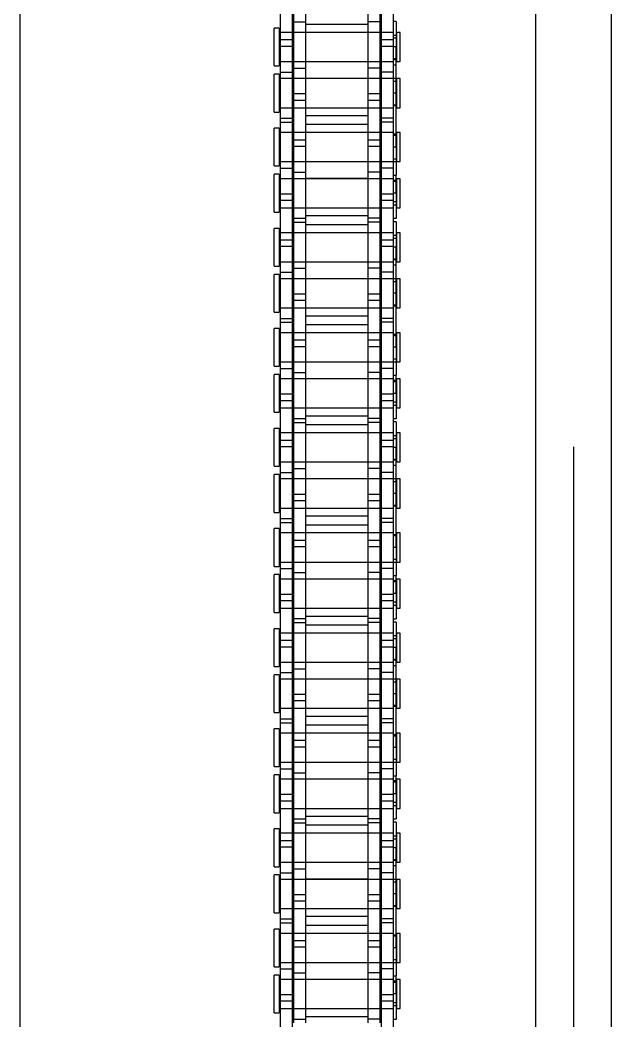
# Model space of a CAD drawing. Header units: metres. Extents: x 0 to 63075, y 0 to 44550.
# Drawn here: x 14109.2 to 14184.2, y 28644.5 to 28771.5 of the extents above; entities that cross this region are included whole.
import ezdxf

# ---------------------------------------------------------------- set-up
doc = ezdxf.new("R2010")
doc.units = ezdxf.units.M
doc.header["$LTSCALE"] = 75
doc.linetypes.add('HIDDEN2', pattern=[4.7625, 3.175, -1.5875])
for name, color, linetype in [('SDM', 7, 'Continuous'), ('SL4', 4, 'Continuous'), ('ST1', 7, 'HIDDEN2')]:
    doc.layers.add(name, color=color, linetype=linetype)

# ---------------------------------------------------------------- blocks, each defined once
blk = doc.blocks.new('A$Cb6dca9d5')
at = {"layer": 'SL4'}
for p, q in [((262.77, 1009.76), (262.77, 2334.74)), ((328.24, 1009.76), (328.24, 2334.74)), ((337.77, 2334.74), (337.77, 1009.76))]:
    blk.add_line(p, q, dxfattribs=at)
at = {"layer": 'ST1'}
for p, q in [((328.24, 1009.76), (328.24, 2334.74)), ((333, 2334.74), (333, 1009.76)), ((297.51, 2031.45), (297.51, 2037.8)), ((299.03, 2031.45), (299.03, 2037.8)), ((306.96, 2031.45), (306.96, 2037.8)), ((308.48, 2031.45), (308.48, 2037.8)), ((295.84, 2025.1), (295.84, 2034.2)), ((297.36, 2025.1), (297.36, 2034.2)), ((308.64, 2025.1), (308.64, 2034.2)), ((310.16, 2025.1), (310.16, 2034.2)), ((297.51, 2031.45), (299.03, 2031.45)), ((297.51, 2022.36), (297.51, 2031.45)), ((299.03, 2022.36), (299.03, 2031.45)), ((299.03, 2031.17), (306.96, 2031.17)), ((308.48, 2031.45), (306.96, 2031.45)), ((306.96, 2022.36), (306.96, 2031.45)), ((308.48, 2022.36), (308.48, 2031.45)), ((310.49, 2031.51), (310.16, 2031.51)), ((310.49, 2031.51), (310.49, 2028.28)), ((295, 2025.88), (295, 2030.67)), ((295.66, 2030.67), (295, 2030.67)), ((295.66, 2030.67), (295.66, 2025.88)), ((310.16, 2030.12), (295.66, 2030.12)), ((297.36, 2030.12), (295.84, 2030.12)), ((299.03, 2030.12), (297.51, 2030.12)), ((306.96, 2030.12), (299.03, 2030.12)), ((308.48, 2030.12), (306.96, 2030.12)), ((310.16, 2030.12), (308.64, 2030.12)), ((310.53, 2029.75), (310.16, 2029.75)), ((310.53, 2030.12), (310.53, 2026.43)), ((311, 2030.12), (310.53, 2030.12)), ((311, 2026.43), (311, 2030.12)), ((295.84, 2029.21), (297.36, 2029.21)), ((297.36, 2028.35), (295.84, 2028.35)), ((308.64, 2029.21), (310.16, 2029.21)), ((310.16, 2028.35), (308.64, 2028.35)), ((310.49, 2029.38), (310.16, 2029.38)), ((310.49, 2028.28), (310.16, 2028.28)), ((310.49, 2015.58), (310.49, 2028.28)), ((295, 2025.88), (295.66, 2025.88)), ((295.66, 2026.43), (310.16, 2026.43)), ((295.84, 2026.43), (297.36, 2026.43)), ((297.51, 2026.43), (299.03, 2026.43)), ((299.03, 2026.43), (306.96, 2026.43)), ((306.96, 2026.39), (299.03, 2026.39)), ((306.96, 2026.43), (308.48, 2026.43)), ((308.64, 2026.43), (310.16, 2026.43)), ((310.16, 2026.8), (310.53, 2026.8)), ((310.49, 2026.66), (310.16, 2026.66)), ((310.49, 2025.98), (310.16, 2025.98)), ((310.53, 2026.43), (311, 2026.43)), ((295, 2020.03), (295, 2024.83)), ((295.66, 2024.83), (295, 2024.83)), ((295.66, 2024.83), (295.66, 2020.03)), ((295.84, 2025.1), (297.36, 2025.1)), ((295.84, 2018.75), (295.84, 2025.1)), ((297.36, 2018.75), (297.36, 2025.1)), ((297.51, 2025.6), (299.03, 2025.6)), ((308.48, 2025.6), (306.96, 2025.6)), ((310.16, 2025.1), (308.64, 2025.1)), ((308.64, 2018.75), (308.64, 2025.1)), ((310.16, 2018.75), (310.16, 2025.1)), ((310.16, 2024.27), (295.66, 2024.27)), ((297.36, 2024.27), (295.84, 2024.27)), ((299.03, 2024.27), (297.51, 2024.27)), ((299.03, 2024.32), (306.96, 2024.32)), ((306.96, 2024.27), (299.03, 2024.27)), ((308.48, 2024.27), (306.96, 2024.27)), ((310.49, 2024.27), (308.64, 2024.27)), ((310.53, 2023.9), (310.16, 2023.9)), ((310.53, 2024.27), (310.53, 2020.58)), ((311, 2024.27), (310.53, 2024.27)), ((311, 2020.58), (311, 2024.27)), ((297.51, 2021.5), (297.51, 2022.36)), ((297.51, 2022.36), (299.03, 2022.36)), ((299.03, 2021.5), (299.03, 2022.36)), ((306.96, 2021.5), (306.96, 2022.36)), ((306.96, 2022.36), (308.48, 2022.36)), ((308.48, 2021.5), (308.48, 2022.36)), ((310.49, 2022.43), (310.16, 2022.43)), ((295.66, 2020.58), (310.16, 2020.58)), ((295.84, 2020.58), (297.36, 2020.58)), ((297.51, 2012.4), (297.51, 2021.5)), ((299.03, 2021.5), (297.51, 2021.5)), ((297.51, 2020.58), (299.03, 2020.58)), ((299.03, 2012.4), (299.03, 2021.5)), ((299.03, 2020.58), (306.96, 2020.58)), ((306.96, 2012.4), (306.96, 2021.5)), ((308.48, 2021.5), (306.96, 2021.5)), ((306.96, 2020.58), (308.48, 2020.58)), ((308.48, 2012.4), (308.48, 2021.5)), ((308.64, 2020.58), (310.16, 2020.58)), ((310.16, 2020.95), (310.53, 2020.95)), ((310.49, 2020.81), (310.16, 2020.81)), ((310.53, 2020.58), (311, 2020.58)), ((295, 2020.03), (295.66, 2020.03)), ((306.96, 2019.54), (299.03, 2019.54)), ((295.84, 2019.25), (297.36, 2019.25)), ((295.84, 2018.75), (297.36, 2018.75)), ((295.84, 2009.66), (295.84, 2018.75)), ((297.36, 2009.66), (297.36, 2018.75)), ((299.03, 2018.47), (306.96, 2018.47)), ((310.16, 2019.25), (308.64, 2019.25)), ((310.16, 2018.75), (308.64, 2018.75)), ((308.64, 2009.66), (308.64, 2018.75)), ((310.16, 2009.66), (310.16, 2018.75)), ((295, 2013.18), (295, 2017.97)), ((295.66, 2017.97), (295, 2017.97)), ((295.66, 2017.97), (295.66, 2013.18)), ((310.16, 2017.42), (295.66, 2017.42)), ((297.36, 2017.42), (295.84, 2017.42)), ((299.03, 2017.42), (297.51, 2017.42)), ((306.96, 2017.42), (299.03, 2017.42)), ((308.48, 2017.42), (306.96, 2017.42)), ((310.16, 2017.42), (308.64, 2017.42)), ((310.49, 2017.2), (310.16, 2017.2)), ((310.53, 2017.05), (310.16, 2017.05)), ((310.53, 2017.42), (310.53, 2013.73)), ((311, 2017.42), (310.53, 2017.42)), ((311, 2013.73), (311, 2017.42)), ((297.51, 2016.51), (299.03, 2016.51)), ((299.03, 2015.65), (297.51, 2015.65)), ((306.96, 2016.51), (308.48, 2016.51)), ((308.48, 2015.65), (306.96, 2015.65)), ((310.49, 2015.58), (310.16, 2015.58)), ((310.49, 2015.58), (310.49, 2012.02)), ((295, 2013.18), (295.66, 2013.18)), ((295.66, 2013.73), (310.16, 2013.73)), ((295.84, 2013.73), (297.36, 2013.73)), ((297.51, 2013.73), (299.03, 2013.73)), ((299.03, 2013.73), (306.96, 2013.73)), ((306.96, 2013.69), (299.03, 2013.69)), ((306.96, 2013.73), (308.48, 2013.73)), ((308.64, 2013.73), (310.49, 2013.73)), ((310.16, 2014.1), (310.53, 2014.1)), ((310.53, 2013.73), (311, 2013.73)), ((295, 2007.33), (295, 2012.13)), ((295.66, 2012.13), (295, 2012.13)), ((295.66, 2012.13), (295.66, 2007.33)), ((295.84, 2012.9), (297.36, 2012.9)), ((297.51, 2012.4), (299.03, 2012.4)), ((297.51, 2006.05), (297.51, 2012.4)), ((299.03, 2006.05), (299.03, 2012.4)), ((308.48, 2012.4), (306.96, 2012.4)), ((306.96, 2006.05), (306.96, 2012.4)), ((308.48, 2006.05), (308.48, 2012.4)), ((310.16, 2012.9), (308.64, 2012.9)), ((310.16, 2012.02), (310.49, 2012.02)), ((310.49, 2009.73), (310.49, 2012.02)), ((310.16, 2011.57), (295.66, 2011.57)), ((297.36, 2011.57), (295.84, 2011.57)), ((299.03, 2011.57), (297.51, 2011.57)), ((299.03, 2011.62), (306.96, 2011.62)), ((306.96, 2011.57), (299.03, 2011.57)), ((308.48, 2011.57), (306.96, 2011.57)), ((310.16, 2011.57), (308.64, 2011.57)), ((310.49, 2011.35), (310.16, 2011.35)), ((310.53, 2011.2), (310.16, 2011.2)), ((310.53, 2011.57), (310.53, 2007.88)), ((311, 2011.57), (310.53, 2011.57)), ((311, 2007.88), (311, 2011.57)), ((295.84, 2008.8), (295.84, 2009.66)), ((295.84, 2009.66), (297.36, 2009.66)), ((297.36, 2008.8), (297.36, 2009.66)), ((308.64, 2008.8), (308.64, 2009.66)), ((308.64, 2009.66), (310.16, 2009.66)), ((310.49, 2009.73), (310.16, 2009.73)), ((310.16, 2008.8), (310.16, 2009.66)), ((310.49, 2009.73), (310.49, 2006.5)), ((295.66, 2007.88), (310.16, 2007.88)), ((295.84, 1999.7), (295.84, 2008.8)), ((297.36, 2008.8), (295.84, 2008.8)), ((295.84, 2007.88), (297.36, 2007.88)), ((297.36, 1999.7), (297.36, 2008.8)), ((297.51, 2007.88), (299.03, 2007.88)), ((299.03, 2007.88), (306.96, 2007.88)), ((306.96, 2007.88), (308.48, 2007.88)), ((308.64, 1999.7), (308.64, 2008.8)), ((310.16, 2008.8), (308.64, 2008.8)), ((308.64, 2007.88), (310.16, 2007.88)), ((310.16, 1999.7), (310.16, 2008.8)), ((310.49, 2008.62), (310.16, 2008.62)), ((310.16, 2008.25), (310.53, 2008.25)), ((310.53, 2007.88), (311, 2007.88)), ((295, 2007.33), (295.66, 2007.33)), ((306.96, 2006.84), (299.03, 2006.84)), ((297.51, 2006.55), (299.03, 2006.55)), ((297.51, 2006.05), (299.03, 2006.05)), ((297.51, 1996.96), (297.51, 2006.05)), ((299.03, 1996.96), (299.03, 2006.05)), ((299.03, 2005.77), (306.96, 2005.77)), ((308.48, 2006.55), (306.96, 2006.55)), ((308.48, 2006.05), (306.96, 2006.05)), ((306.96, 1996.96), (306.96, 2006.05)), ((308.48, 1996.96), (308.48, 2006.05)), ((310.49, 2006.5), (310.16, 2006.5)), ((310.49, 2006.11), (310.16, 2006.11)), ((310.49, 2006.11), (310.49, 2002.88)), ((295, 2000.48), (295, 2005.27)), ((295.66, 2005.27), (295, 2005.27)), ((295.66, 2005.27), (295.66, 2000.48)), ((310.16, 2004.72), (295.66, 2004.72)), ((297.36, 2004.72), (295.84, 2004.72)), ((299.03, 2004.72), (297.51, 2004.72)), ((306.96, 2004.72), (299.03, 2004.72)), ((308.48, 2004.72), (306.96, 2004.72)), ((310.16, 2004.72), (308.64, 2004.72)), ((310.53, 2004.35), (310.16, 2004.35)), ((310.53, 2004.72), (310.53, 2001.03)), ((311, 2004.72), (310.53, 2004.72)), ((311, 2001.03), (311, 2004.72)), ((295.84, 2003.81), (297.36, 2003.81)), ((297.36, 2002.95), (295.84, 2002.95)), ((308.64, 2003.81), (310.16, 2003.81)), ((310.16, 2002.95), (308.64, 2002.95)), ((310.49, 2003.98), (310.16, 2003.98)), ((310.49, 2002.88), (310.16, 2002.88)), ((310.49, 1990.18), (310.49, 2002.88)), ((295, 2000.48), (295.66, 2000.48)), ((295.66, 2001.03), (310.16, 2001.03)), ((295.84, 2001.03), (297.36, 2001.03)), ((297.51, 2001.03), (299.03, 2001.03)), ((299.03, 2001.03), (306.96, 2001.03)), ((306.96, 2000.99), (299.03, 2000.99)), ((306.96, 2001.03), (308.48, 2001.03)), ((308.64, 2001.03), (310.16, 2001.03)), ((310.16, 2001.4), (310.53, 2001.4)), ((310.49, 2001.26), (310.16, 2001.26)), ((310.49, 2000.58), (310.16, 2000.58)), ((310.53, 2001.03), (311, 2001.03)), ((295, 1994.63), (295, 1999.43)), ((295.66, 1999.43), (295, 1999.43)), ((295.66, 1999.43), (295.66, 1994.63)), ((295.84, 1999.7), (297.36, 1999.7)), ((295.84, 1993.35), (295.84, 1999.7)), ((297.36, 1993.35), (297.36, 1999.7)), ((297.51, 2000.2), (299.03, 2000.2)), ((308.48, 2000.2), (306.96, 2000.2)), ((310.16, 1999.7), (308.64, 1999.7)), ((308.64, 1993.35), (308.64, 1999.7)), ((310.16, 1993.35), (310.16, 1999.7)), ((310.16, 1998.87), (295.66, 1998.87)), ((297.36, 1998.87), (295.84, 1998.87)), ((299.03, 1998.87), (297.51, 1998.87)), ((299.03, 1998.92), (306.96, 1998.92)), ((306.96, 1998.87), (299.03, 1998.87)), ((308.48, 1998.87), (306.96, 1998.87)), ((310.49, 1998.87), (308.64, 1998.87)), ((310.53, 1998.5), (310.16, 1998.5)), ((310.53, 1998.87), (310.53, 1995.18)), ((311, 1998.87), (310.53, 1998.87)), ((311, 1995.18), (311, 1998.87)), ((297.51, 1996.1), (297.51, 1996.96)), ((297.51, 1996.96), (299.03, 1996.96)), ((299.03, 1996.1), (299.03, 1996.96)), ((306.96, 1996.1), (306.96, 1996.96)), ((306.96, 1996.96), (308.48, 1996.96)), ((308.48, 1996.1), (308.48, 1996.96)), ((310.49, 1997.03), (310.16, 1997.03)), ((295.66, 1995.18), (310.16, 1995.18)), ((295.84, 1995.18), (297.36, 1995.18)), ((297.51, 1987), (297.51, 1996.1)), ((299.03, 1996.1), (297.51, 1996.1)), ((297.51, 1995.18), (299.03, 1995.18)), ((299.03, 1987), (299.03, 1996.1)), ((299.03, 1995.18), (306.96, 1995.18)), ((306.96, 1987), (306.96, 1996.1)), ((308.48, 1996.1), (306.96, 1996.1)), ((306.96, 1995.18), (308.48, 1995.18)), ((308.48, 1987), (308.48, 1996.1)), ((308.64, 1995.18), (310.16, 1995.18)), ((310.16, 1995.55), (310.53, 1995.55)), ((310.49, 1995.41), (310.16, 1995.41)), ((310.53, 1995.18), (311, 1995.18)), ((295, 1994.63), (295.66, 1994.63)), ((306.96, 1994.14), (299.03, 1994.14)), ((295.84, 1993.85), (297.36, 1993.85)), ((295.84, 1993.35), (297.36, 1993.35)), ((295.84, 1984.26), (295.84, 1993.35)), ((297.36, 1984.26), (297.36, 1993.35)), ((299.03, 1993.07), (306.96, 1993.07)), ((310.16, 1993.85), (308.64, 1993.85)), ((310.16, 1993.35), (308.64, 1993.35)), ((308.64, 1984.26), (308.64, 1993.35)), ((310.16, 1984.26), (310.16, 1993.35)), ((295, 1987.78), (295, 1992.57)), ((295.66, 1992.57), (295, 1992.57)), ((295.66, 1992.57), (295.66, 1987.78)), ((310.16, 1992.02), (295.66, 1992.02)), ((297.36, 1992.02), (295.84, 1992.02)), ((299.03, 1992.02), (297.51, 1992.02)), ((306.96, 1992.02), (299.03, 1992.02)), ((308.48, 1992.02), (306.96, 1992.02)), ((310.16, 1992.02), (308.64, 1992.02)), ((310.49, 1991.8), (310.16, 1991.8)), ((310.53, 1991.65), (310.16, 1991.65)), ((310.53, 1992.02), (310.53, 1988.33)), ((311, 1992.02), (310.53, 1992.02)), ((311, 1988.33), (311, 1992.02)), ((297.51, 1991.11), (299.03, 1991.11)), ((299.03, 1990.25), (297.51, 1990.25)), ((306.96, 1991.11), (308.48, 1991.11)), ((308.48, 1990.25), (306.96, 1990.25)), ((310.49, 1990.18), (310.16, 1990.18)), ((310.49, 1990.18), (310.49, 1986.62)), ((295, 1987.78), (295.66, 1987.78)), ((295.66, 1988.33), (310.16, 1988.33)), ((295.84, 1988.33), (297.36, 1988.33)), ((297.51, 1988.33), (299.03, 1988.33)), ((299.03, 1988.33), (306.96, 1988.33)), ((306.96, 1988.29), (299.03, 1988.29)), ((306.96, 1988.33), (308.48, 1988.33)), ((308.64, 1988.33), (310.49, 1988.33)), ((310.16, 1988.7), (310.53, 1988.7)), ((310.53, 1988.33), (311, 1988.33)), ((295, 1981.93), (295, 1986.73)), ((295.66, 1986.73), (295, 1986.73)), ((295.66, 1986.73), (295.66, 1981.93)), ((295.84, 1987.5), (297.36, 1987.5)), ((297.51, 1987), (299.03, 1987)), ((297.51, 1980.65), (297.51, 1987)), ((299.03, 1980.65), (299.03, 1987)), ((308.48, 1987), (306.96, 1987)), ((306.96, 1980.65), (306.96, 1987)), ((308.48, 1980.65), (308.48, 1987)), ((310.16, 1987.5), (308.64, 1987.5)), ((310.16, 1986.62), (310.49, 1986.62)), ((310.49, 1984.33), (310.49, 1986.62)), ((310.16, 1986.17), (295.66, 1986.17)), ((297.36, 1986.17), (295.84, 1986.17)), ((299.03, 1986.17), (297.51, 1986.17)), ((299.03, 1986.22), (306.96, 1986.22)), ((306.96, 1986.17), (299.03, 1986.17)), ((308.48, 1986.17), (306.96, 1986.17)), ((310.16, 1986.17), (308.64, 1986.17)), ((310.49, 1985.95), (310.16, 1985.95)), ((310.53, 1985.8), (310.16, 1985.8)), ((310.53, 1986.17), (310.53, 1982.48)), ((311, 1986.17), (310.53, 1986.17)), ((311, 1982.48), (311, 1986.17)), ((295.84, 1983.4), (295.84, 1984.26)), ((295.84, 1984.26), (297.36, 1984.26)), ((297.36, 1983.4), (297.36, 1984.26)), ((308.64, 1983.4), (308.64, 1984.26)), ((308.64, 1984.26), (310.16, 1984.26)), ((310.49, 1984.33), (310.16, 1984.33)), ((310.16, 1983.4), (310.16, 1984.26)), ((310.49, 1984.33), (310.49, 1981.1)), ((295.66, 1982.48), (310.16, 1982.48)), ((295.84, 1974.3), (295.84, 1983.4)), ((297.36, 1983.4), (295.84, 1983.4)), ((295.84, 1982.48), (297.36, 1982.48)), ((297.36, 1974.3), (297.36, 1983.4)), ((297.51, 1982.48), (299.03, 1982.48)), ((299.03, 1982.48), (306.96, 1982.48)), ((306.96, 1982.48), (308.48, 1982.48)), ((308.64, 1974.3), (308.64, 1983.4)), ((310.16, 1983.4), (308.64, 1983.4)), ((308.64, 1982.48), (310.16, 1982.48)), ((310.16, 1974.3), (310.16, 1983.4)), ((310.49, 1983.22), (310.16, 1983.22)), ((310.16, 1982.85), (310.53, 1982.85)), ((310.53, 1982.48), (311, 1982.48)), ((295, 1981.93), (295.66, 1981.93)), ((306.96, 1981.44), (299.03, 1981.44)), ((297.51, 1981.15), (299.03, 1981.15)), ((297.51, 1980.65), (299.03, 1980.65)), ((297.51, 1971.56), (297.51, 1980.65)), ((299.03, 1971.56), (299.03, 1980.65)), ((299.03, 1980.37), (306.96, 1980.37)), ((308.48, 1981.15), (306.96, 1981.15)), ((308.48, 1980.65), (306.96, 1980.65)), ((306.96, 1971.56), (306.96, 1980.65)), ((308.48, 1971.56), (308.48, 1980.65)), ((310.49, 1981.1), (310.16, 1981.1)), ((310.49, 1980.71), (310.16, 1980.71)), ((310.49, 1980.71), (310.49, 1977.48)), ((295, 1975.08), (295, 1979.87)), ((295.66, 1979.87), (295, 1979.87)), ((295.66, 1979.87), (295.66, 1975.08)), ((310.16, 1979.32), (295.66, 1979.32)), ((297.36, 1979.32), (295.84, 1979.32)), ((299.03, 1979.32), (297.51, 1979.32)), ((306.96, 1979.32), (299.03, 1979.32)), ((308.48, 1979.32), (306.96, 1979.32)), ((310.16, 1979.32), (308.64, 1979.32)), ((310.53, 1978.95), (310.16, 1978.95)), ((310.53, 1979.32), (310.53, 1975.63)), ((311, 1979.32), (310.53, 1979.32)), ((311, 1975.63), (311, 1979.32)), ((295.84, 1978.41), (297.36, 1978.41)), ((297.36, 1977.55), (295.84, 1977.55)), ((308.64, 1978.41), (310.16, 1978.41)), ((310.16, 1977.55), (308.64, 1977.55)), ((310.49, 1978.58), (310.16, 1978.58)), ((310.49, 1977.48), (310.16, 1977.48)), ((310.49, 1964.78), (310.49, 1977.48)), ((295, 1975.08), (295.66, 1975.08)), ((295.66, 1975.63), (310.16, 1975.63)), ((295.84, 1975.63), (297.36, 1975.63)), ((297.51, 1975.63), (299.03, 1975.63)), ((299.03, 1975.63), (306.96, 1975.63)), ((306.96, 1975.59), (299.03, 1975.59)), ((306.96, 1975.63), (308.48, 1975.63)), ((308.64, 1975.63), (310.16, 1975.63)), ((310.16, 1976), (310.53, 1976)), ((310.49, 1975.86), (310.16, 1975.86)), ((310.49, 1975.18), (310.16, 1975.18)), ((310.53, 1975.63), (311, 1975.63)), ((295, 1969.23), (295, 1974.03)), ((295.66, 1974.03), (295, 1974.03)), ((295.66, 1974.03), (295.66, 1969.23)), ((295.84, 1974.3), (297.36, 1974.3)), ((295.84, 1967.95), (295.84, 1974.3)), ((297.36, 1967.95), (297.36, 1974.3)), ((297.51, 1974.8), (299.03, 1974.8)), ((308.48, 1974.8), (306.96, 1974.8)), ((310.16, 1974.3), (308.64, 1974.3)), ((308.64, 1967.95), (308.64, 1974.3)), ((310.16, 1967.95), (310.16, 1974.3)), ((310.16, 1973.47), (295.66, 1973.47)), ((297.36, 1973.47), (295.84, 1973.47)), ((299.03, 1973.47), (297.51, 1973.47)), ((299.03, 1973.52), (306.96, 1973.52)), ((306.96, 1973.47), (299.03, 1973.47)), ((308.48, 1973.47), (306.96, 1973.47)), ((310.49, 1973.47), (308.64, 1973.47)), ((310.53, 1973.1), (310.16, 1973.1)), ((310.53, 1973.47), (310.53, 1969.78)), ((311, 1973.47), (310.53, 1973.47)), ((311, 1969.78), (311, 1973.47)), ((297.51, 1970.7), (297.51, 1971.56)), ((297.51, 1971.56), (299.03, 1971.56)), ((299.03, 1970.7), (299.03, 1971.56)), ((306.96, 1970.7), (306.96, 1971.56)), ((306.96, 1971.56), (308.48, 1971.56)), ((308.48, 1970.7), (308.48, 1971.56)), ((310.49, 1971.63), (310.16, 1971.63)), ((295.66, 1969.78), (310.16, 1969.78)), ((295.84, 1969.78), (297.36, 1969.78)), ((297.51, 1961.6), (297.51, 1970.7)), ((299.03, 1970.7), (297.51, 1970.7)), ((297.51, 1969.78), (299.03, 1969.78)), ((299.03, 1961.6), (299.03, 1970.7)), ((299.03, 1969.78), (306.96, 1969.78)), ((306.96, 1961.6), (306.96, 1970.7)), ((308.48, 1970.7), (306.96, 1970.7)), ((306.96, 1969.78), (308.48, 1969.78)), ((308.48, 1961.6), (308.48, 1970.7)), ((308.64, 1969.78), (310.16, 1969.78)), ((310.16, 1970.15), (310.53, 1970.15)), ((310.49, 1970.01), (310.16, 1970.01)), ((310.53, 1969.78), (311, 1969.78)), ((295, 1969.23), (295.66, 1969.23)), ((306.96, 1968.74), (299.03, 1968.74)), ((295.84, 1968.45), (297.36, 1968.45)), ((295.84, 1967.95), (297.36, 1967.95)), ((295.84, 1958.86), (295.84, 1967.95)), ((297.36, 1958.86), (297.36, 1967.95)), ((299.03, 1967.67), (306.96, 1967.67)), ((310.16, 1968.45), (308.64, 1968.45)), ((310.16, 1967.95), (308.64, 1967.95)), ((308.64, 1958.86), (308.64, 1967.95)), ((310.16, 1958.86), (310.16, 1967.95)), ((295, 1962.38), (295, 1967.17)), ((295.66, 1967.17), (295, 1967.17)), ((295.66, 1967.17), (295.66, 1962.38)), ((310.16, 1966.62), (295.66, 1966.62)), ((297.36, 1966.62), (295.84, 1966.62)), ((299.03, 1966.62), (297.51, 1966.62)), ((306.96, 1966.62), (299.03, 1966.62)), ((308.48, 1966.62), (306.96, 1966.62)), ((310.16, 1966.62), (308.64, 1966.62)), ((310.49, 1966.4), (310.16, 1966.4)), ((310.53, 1966.25), (310.16, 1966.25)), ((310.53, 1966.62), (310.53, 1962.93)), ((311, 1966.62), (310.53, 1966.62)), ((311, 1962.93), (311, 1966.62)), ((297.51, 1965.71), (299.03, 1965.71)), ((299.03, 1964.85), (297.51, 1964.85)), ((306.96, 1965.71), (308.48, 1965.71)), ((308.48, 1964.85), (306.96, 1964.85)), ((310.49, 1964.78), (310.16, 1964.78)), ((310.49, 1964.78), (310.49, 1961.22)), ((295, 1962.38), (295.66, 1962.38)), ((295.66, 1962.93), (310.16, 1962.93)), ((295.84, 1962.93), (297.36, 1962.93)), ((297.51, 1962.93), (299.03, 1962.93)), ((299.03, 1962.93), (306.96, 1962.93)), ((306.96, 1962.89), (299.03, 1962.89)), ((306.96, 1962.93), (308.48, 1962.93)), ((308.64, 1962.93), (310.49, 1962.93)), ((310.16, 1963.3), (310.53, 1963.3)), ((310.53, 1962.93), (311, 1962.93)), ((295, 1956.53), (295, 1961.33)), ((295.66, 1961.33), (295, 1961.33)), ((295.66, 1961.33), (295.66, 1956.53)), ((295.84, 1962.1), (297.36, 1962.1)), ((297.51, 1961.6), (299.03, 1961.6)), ((297.51, 1955.25), (297.51, 1961.6)), ((299.03, 1955.25), (299.03, 1961.6)), ((308.48, 1961.6), (306.96, 1961.6)), ((306.96, 1955.25), (306.96, 1961.6)), ((308.48, 1955.25), (308.48, 1961.6)), ((310.16, 1962.1), (308.64, 1962.1)), ((310.16, 1961.22), (310.49, 1961.22)), ((310.49, 1958.93), (310.49, 1961.22)), ((310.16, 1960.77), (295.66, 1960.77)), ((297.36, 1960.77), (295.84, 1960.77)), ((299.03, 1960.77), (297.51, 1960.77)), ((299.03, 1960.82), (306.96, 1960.82)), ((306.96, 1960.77), (299.03, 1960.77)), ((308.48, 1960.77), (306.96, 1960.77)), ((310.16, 1960.77), (308.64, 1960.77)), ((310.49, 1960.55), (310.16, 1960.55)), ((310.53, 1960.4), (310.16, 1960.4)), ((310.53, 1960.77), (310.53, 1957.08)), ((311, 1960.77), (310.53, 1960.77)), ((311, 1957.08), (311, 1960.77)), ((295.84, 1958), (295.84, 1958.86)), ((295.84, 1958.86), (297.36, 1958.86)), ((297.36, 1958), (297.36, 1958.86)), ((308.64, 1958), (308.64, 1958.86)), ((308.64, 1958.86), (310.16, 1958.86)), ((310.49, 1958.93), (310.16, 1958.93)), ((310.16, 1958), (310.16, 1958.86)), ((310.49, 1958.93), (310.49, 1955.7)), ((295.66, 1957.08), (310.16, 1957.08)), ((295.84, 1948.9), (295.84, 1958)), ((297.36, 1958), (295.84, 1958)), ((295.84, 1957.08), (297.36, 1957.08)), ((297.36, 1948.9), (297.36, 1958)), ((297.51, 1957.08), (299.03, 1957.08)), ((299.03, 1957.08), (306.96, 1957.08)), ((306.96, 1957.08), (308.48, 1957.08)), ((308.64, 1948.9), (308.64, 1958)), ((310.16, 1958), (308.64, 1958)), ((308.64, 1957.08), (310.16, 1957.08)), ((310.16, 1948.9), (310.16, 1958)), ((310.49, 1957.82), (310.16, 1957.82)), ((310.16, 1957.45), (310.53, 1957.45)), ((310.53, 1957.08), (311, 1957.08)), ((295, 1956.53), (295.66, 1956.53)), ((306.96, 1956.04), (299.03, 1956.04)), ((297.51, 1955.75), (299.03, 1955.75)), ((297.51, 1955.25), (299.03, 1955.25)), ((297.51, 1946.16), (297.51, 1955.25)), ((299.03, 1946.16), (299.03, 1955.25)), ((299.03, 1954.97), (306.96, 1954.97)), ((308.48, 1955.75), (306.96, 1955.75)), ((308.48, 1955.25), (306.96, 1955.25)), ((306.96, 1946.16), (306.96, 1955.25)), ((308.48, 1946.16), (308.48, 1955.25)), ((310.49, 1955.7), (310.16, 1955.7)), ((310.49, 1955.31), (310.16, 1955.31)), ((310.49, 1955.31), (310.49, 1952.08)), ((295, 1949.68), (295, 1954.47)), ((295.66, 1954.47), (295, 1954.47)), ((295.66, 1954.47), (295.66, 1949.68)), ((310.16, 1953.92), (295.66, 1953.92)), ((297.36, 1953.92), (295.84, 1953.92)), ((299.03, 1953.92), (297.51, 1953.92)), ((306.96, 1953.92), (299.03, 1953.92)), ((308.48, 1953.92), (306.96, 1953.92)), ((310.16, 1953.92), (308.64, 1953.92)), ((310.53, 1953.55), (310.16, 1953.55)), ((310.53, 1953.92), (310.53, 1950.23)), ((311, 1953.92), (310.53, 1953.92)), ((311, 1950.23), (311, 1953.92)), ((295.84, 1953.01), (297.36, 1953.01)), ((297.36, 1952.15), (295.84, 1952.15)), ((308.64, 1953.01), (310.16, 1953.01)), ((310.16, 1952.15), (308.64, 1952.15)), ((310.49, 1953.18), (310.16, 1953.18)), ((310.49, 1952.08), (310.16, 1952.08)), ((310.49, 1939.38), (310.49, 1952.08)), ((295, 1949.68), (295.66, 1949.68)), ((295.66, 1950.23), (310.16, 1950.23)), ((295.84, 1950.23), (297.36, 1950.23)), ((297.51, 1950.23), (299.03, 1950.23)), ((299.03, 1950.23), (306.96, 1950.23)), ((306.96, 1950.19), (299.03, 1950.19)), ((306.96, 1950.23), (308.48, 1950.23)), ((308.64, 1950.23), (310.16, 1950.23)), ((310.16, 1950.6), (310.53, 1950.6)), ((310.49, 1950.46), (310.16, 1950.46)), ((310.49, 1949.78), (310.16, 1949.78)), ((310.53, 1950.23), (311, 1950.23)), ((295, 1943.83), (295, 1948.63)), ((295.66, 1948.63), (295, 1948.63)), ((295.66, 1948.63), (295.66, 1943.83)), ((295.84, 1948.9), (297.36, 1948.9)), ((295.84, 1942.55), (295.84, 1948.9)), ((297.36, 1942.55), (297.36, 1948.9)), ((297.51, 1949.4), (299.03, 1949.4)), ((308.48, 1949.4), (306.96, 1949.4)), ((310.16, 1948.9), (308.64, 1948.9)), ((308.64, 1942.55), (308.64, 1948.9)), ((310.16, 1942.55), (310.16, 1948.9)), ((310.16, 1948.07), (295.66, 1948.07)), ((297.36, 1948.07), (295.84, 1948.07)), ((299.03, 1948.07), (297.51, 1948.07)), ((299.03, 1948.12), (306.96, 1948.12)), ((306.96, 1948.07), (299.03, 1948.07)), ((308.48, 1948.07), (306.96, 1948.07)), ((310.49, 1948.07), (308.64, 1948.07)), ((310.53, 1947.7), (310.16, 1947.7)), ((310.53, 1948.07), (310.53, 1944.38)), ((311, 1948.07), (310.53, 1948.07)), ((311, 1944.38), (311, 1948.07)), ((297.51, 1945.3), (297.51, 1946.16)), ((297.51, 1946.16), (299.03, 1946.16)), ((299.03, 1945.3), (299.03, 1946.16)), ((306.96, 1945.3), (306.96, 1946.16)), ((306.96, 1946.16), (308.48, 1946.16)), ((308.48, 1945.3), (308.48, 1946.16)), ((310.49, 1946.23), (310.16, 1946.23)), ((295.66, 1944.38), (310.16, 1944.38)), ((295.84, 1944.38), (297.36, 1944.38)), ((297.51, 1936.2), (297.51, 1945.3)), ((299.03, 1945.3), (297.51, 1945.3)), ((297.51, 1944.38), (299.03, 1944.38)), ((299.03, 1936.2), (299.03, 1945.3)), ((299.03, 1944.38), (306.96, 1944.38)), ((306.96, 1936.2), (306.96, 1945.3)), ((308.48, 1945.3), (306.96, 1945.3)), ((306.96, 1944.38), (308.48, 1944.38)), ((308.48, 1936.2), (308.48, 1945.3)), ((308.64, 1944.38), (310.16, 1944.38)), ((310.16, 1944.75), (310.53, 1944.75)), ((310.49, 1944.61), (310.16, 1944.61)), ((310.53, 1944.38), (311, 1944.38)), ((295, 1943.83), (295.66, 1943.83)), ((306.96, 1943.34), (299.03, 1943.34)), ((295.84, 1943.05), (297.36, 1943.05)), ((295.84, 1942.55), (297.36, 1942.55)), ((295.84, 1933.46), (295.84, 1942.55)), ((297.36, 1933.46), (297.36, 1942.55)), ((299.03, 1942.27), (306.96, 1942.27)), ((310.16, 1943.05), (308.64, 1943.05)), ((310.16, 1942.55), (308.64, 1942.55)), ((308.64, 1933.46), (308.64, 1942.55)), ((310.16, 1933.46), (310.16, 1942.55)), ((295, 1936.98), (295, 1941.77)), ((295.66, 1941.77), (295, 1941.77)), ((295.66, 1941.77), (295.66, 1936.98)), ((310.16, 1941.22), (295.66, 1941.22)), ((297.36, 1941.22), (295.84, 1941.22)), ((299.03, 1941.22), (297.51, 1941.22)), ((306.96, 1941.22), (299.03, 1941.22)), ((308.48, 1941.22), (306.96, 1941.22)), ((310.16, 1941.22), (308.64, 1941.22)), ((310.49, 1941), (310.16, 1941)), ((310.53, 1940.85), (310.16, 1940.85)), ((310.53, 1941.22), (310.53, 1937.53)), ((311, 1941.22), (310.53, 1941.22)), ((311, 1937.53), (311, 1941.22)), ((297.51, 1940.31), (299.03, 1940.31)), ((299.03, 1939.45), (297.51, 1939.45)), ((306.96, 1940.31), (308.48, 1940.31)), ((308.48, 1939.45), (306.96, 1939.45)), ((310.49, 1939.38), (310.16, 1939.38)), ((310.49, 1939.38), (310.49, 1935.82)), ((295, 1936.98), (295.66, 1936.98)), ((295.66, 1937.53), (310.16, 1937.53)), ((295.84, 1937.53), (297.36, 1937.53)), ((297.51, 1937.53), (299.03, 1937.53)), ((299.03, 1937.53), (306.96, 1937.53)), ((306.96, 1937.49), (299.03, 1937.49)), ((306.96, 1937.53), (308.48, 1937.53)), ((308.64, 1937.53), (310.49, 1937.53)), ((310.16, 1937.9), (310.53, 1937.9)), ((310.53, 1937.53), (311, 1937.53)), ((295, 1931.13), (295, 1935.93)), ((295.66, 1935.93), (295, 1935.93)), ((295.66, 1935.93), (295.66, 1931.13)), ((295.84, 1936.7), (297.36, 1936.7)), ((297.51, 1936.2), (299.03, 1936.2)), ((297.51, 1929.85), (297.51, 1936.2)), ((299.03, 1929.85), (299.03, 1936.2)), ((308.48, 1936.2), (306.96, 1936.2)), ((306.96, 1929.85), (306.96, 1936.2)), ((308.48, 1929.85), (308.48, 1936.2)), ((310.16, 1936.7), (308.64, 1936.7)), ((310.16, 1935.82), (310.49, 1935.82)), ((310.49, 1933.53), (310.49, 1935.82)), ((310.16, 1935.37), (295.66, 1935.37)), ((297.36, 1935.37), (295.84, 1935.37)), ((299.03, 1935.37), (297.51, 1935.37)), ((299.03, 1935.42), (306.96, 1935.42)), ((306.96, 1935.37), (299.03, 1935.37)), ((308.48, 1935.37), (306.96, 1935.37)), ((310.16, 1935.37), (308.64, 1935.37)), ((310.49, 1935.15), (310.16, 1935.15)), ((310.53, 1935), (310.16, 1935)), ((310.53, 1935.37), (310.53, 1931.68)), ((311, 1935.37), (310.53, 1935.37)), ((311, 1931.68), (311, 1935.37)), ((295.84, 1932.6), (295.84, 1933.46)), ((295.84, 1933.46), (297.36, 1933.46)), ((297.36, 1932.6), (297.36, 1933.46)), ((308.64, 1932.6), (308.64, 1933.46)), ((308.64, 1933.46), (310.16, 1933.46)), ((310.49, 1933.53), (310.16, 1933.53)), ((310.16, 1932.6), (310.16, 1933.46)), ((310.49, 1933.53), (310.49, 1930.3)), ((295.66, 1931.68), (310.16, 1931.68)), ((295.84, 1923.5), (295.84, 1932.6)), ((297.36, 1932.6), (295.84, 1932.6)), ((295.84, 1931.68), (297.36, 1931.68)), ((297.36, 1923.5), (297.36, 1932.6)), ((297.51, 1931.68), (299.03, 1931.68)), ((299.03, 1931.68), (306.96, 1931.68)), ((306.96, 1931.68), (308.48, 1931.68)), ((308.64, 1923.5), (308.64, 1932.6)), ((310.16, 1932.6), (308.64, 1932.6)), ((308.64, 1931.68), (310.16, 1931.68)), ((310.16, 1923.5), (310.16, 1932.6)), ((310.49, 1932.42), (310.16, 1932.42)), ((310.16, 1932.05), (310.53, 1932.05)), ((310.53, 1931.68), (311, 1931.68)), ((295, 1931.13), (295.66, 1931.13)), ((306.96, 1930.64), (299.03, 1930.64)), ((297.51, 1930.35), (299.03, 1930.35)), ((297.51, 1929.85), (299.03, 1929.85)), ((297.51, 1920.76), (297.51, 1929.85)), ((299.03, 1920.76), (299.03, 1929.85)), ((299.03, 1929.57), (306.96, 1929.57)), ((308.48, 1930.35), (306.96, 1930.35)), ((308.48, 1929.85), (306.96, 1929.85)), ((306.96, 1920.76), (306.96, 1929.85)), ((308.48, 1920.76), (308.48, 1929.85)), ((310.49, 1930.3), (310.16, 1930.3)), ((310.49, 1929.91), (310.16, 1929.91)), ((310.49, 1929.91), (310.49, 1926.68)), ((295, 1924.28), (295, 1929.07)), ((295.66, 1929.07), (295, 1929.07)), ((295.66, 1929.07), (295.66, 1924.28)), ((310.16, 1928.52), (295.66, 1928.52)), ((297.36, 1928.52), (295.84, 1928.52)), ((299.03, 1928.52), (297.51, 1928.52)), ((306.96, 1928.52), (299.03, 1928.52)), ((308.48, 1928.52), (306.96, 1928.52)), ((310.16, 1928.52), (308.64, 1928.52)), ((310.53, 1928.15), (310.16, 1928.15)), ((310.53, 1928.52), (310.53, 1924.83)), ((311, 1928.52), (310.53, 1928.52)), ((311, 1924.83), (311, 1928.52)), ((295.84, 1927.61), (297.36, 1927.61)), ((297.36, 1926.75), (295.84, 1926.75)), ((308.64, 1927.61), (310.16, 1927.61)), ((310.16, 1926.75), (308.64, 1926.75)), ((310.49, 1927.78), (310.16, 1927.78)), ((310.49, 1926.68), (310.16, 1926.68)), ((310.49, 1913.98), (310.49, 1926.68)), ((295, 1924.28), (295.66, 1924.28)), ((295.66, 1924.83), (310.16, 1924.83)), ((295.84, 1924.83), (297.36, 1924.83)), ((297.51, 1924.83), (299.03, 1924.83)), ((299.03, 1924.83), (306.96, 1924.83)), ((306.96, 1924.79), (299.03, 1924.79)), ((306.96, 1924.83), (308.48, 1924.83)), ((308.64, 1924.83), (310.16, 1924.83)), ((310.16, 1925.2), (310.53, 1925.2)), ((310.49, 1925.06), (310.16, 1925.06)), ((310.49, 1924.38), (310.16, 1924.38)), ((310.53, 1924.83), (311, 1924.83)), ((295, 1918.43), (295, 1923.23)), ((295.66, 1923.23), (295, 1923.23)), ((295.66, 1923.23), (295.66, 1918.43)), ((295.84, 1923.5), (297.36, 1923.5)), ((295.84, 1917.15), (295.84, 1923.5)), ((297.36, 1917.15), (297.36, 1923.5)), ((297.51, 1924), (299.03, 1924)), ((308.48, 1924), (306.96, 1924)), ((310.16, 1923.5), (308.64, 1923.5)), ((308.64, 1917.15), (308.64, 1923.5)), ((310.16, 1917.15), (310.16, 1923.5)), ((310.16, 1922.67), (295.66, 1922.67)), ((297.36, 1922.67), (295.84, 1922.67)), ((299.03, 1922.67), (297.51, 1922.67)), ((299.03, 1922.72), (306.96, 1922.72)), ((306.96, 1922.67), (299.03, 1922.67)), ((308.48, 1922.67), (306.96, 1922.67)), ((310.49, 1922.67), (308.64, 1922.67)), ((310.53, 1922.3), (310.16, 1922.3)), ((310.53, 1922.67), (310.53, 1918.98)), ((311, 1922.67), (310.53, 1922.67)), ((311, 1918.98), (311, 1922.67)), ((297.51, 1919.9), (297.51, 1920.76)), ((297.51, 1920.76), (299.03, 1920.76)), ((299.03, 1919.9), (299.03, 1920.76)), ((306.96, 1919.9), (306.96, 1920.76)), ((306.96, 1920.76), (308.48, 1920.76)), ((308.48, 1919.9), (308.48, 1920.76)), ((310.49, 1920.83), (310.16, 1920.83)), ((295.66, 1918.98), (310.16, 1918.98)), ((295.84, 1918.98), (297.36, 1918.98)), ((297.51, 1910.8), (297.51, 1919.9)), ((299.03, 1919.9), (297.51, 1919.9)), ((297.51, 1918.98), (299.03, 1918.98)), ((299.03, 1910.8), (299.03, 1919.9)), ((299.03, 1918.98), (306.96, 1918.98)), ((306.96, 1910.8), (306.96, 1919.9)), ((308.48, 1919.9), (306.96, 1919.9)), ((306.96, 1918.98), (308.48, 1918.98)), ((308.48, 1910.8), (308.48, 1919.9)), ((308.64, 1918.98), (310.16, 1918.98)), ((310.16, 1919.35), (310.53, 1919.35)), ((310.49, 1919.21), (310.16, 1919.21)), ((310.53, 1918.98), (311, 1918.98)), ((295, 1918.43), (295.66, 1918.43)), ((306.96, 1917.94), (299.03, 1917.94)), ((295.84, 1917.65), (297.36, 1917.65)), ((295.84, 1917.15), (297.36, 1917.15)), ((295.84, 1908.06), (295.84, 1917.15)), ((297.36, 1908.06), (297.36, 1917.15)), ((299.03, 1916.87), (306.96, 1916.87)), ((310.16, 1917.65), (308.64, 1917.65)), ((310.16, 1917.15), (308.64, 1917.15)), ((308.64, 1908.06), (308.64, 1917.15)), ((310.16, 1908.06), (310.16, 1917.15)), ((295, 1911.58), (295, 1916.37)), ((295.66, 1916.37), (295, 1916.37)), ((295.66, 1916.37), (295.66, 1911.58)), ((310.16, 1915.82), (295.66, 1915.82)), ((297.36, 1915.82), (295.84, 1915.82)), ((299.03, 1915.82), (297.51, 1915.82)), ((306.96, 1915.82), (299.03, 1915.82)), ((308.48, 1915.82), (306.96, 1915.82)), ((310.16, 1915.82), (308.64, 1915.82)), ((310.49, 1915.6), (310.16, 1915.6)), ((310.53, 1915.45), (310.16, 1915.45)), ((310.53, 1915.82), (310.53, 1912.13)), ((311, 1915.82), (310.53, 1915.82)), ((311, 1912.13), (311, 1915.82)), ((297.51, 1914.91), (299.03, 1914.91)), ((299.03, 1914.05), (297.51, 1914.05)), ((306.96, 1914.91), (308.48, 1914.91)), ((308.48, 1914.05), (306.96, 1914.05)), ((310.49, 1913.98), (310.16, 1913.98)), ((310.49, 1913.98), (310.49, 1910.42)), ((295, 1911.58), (295.66, 1911.58)), ((295.66, 1912.13), (310.16, 1912.13)), ((295.84, 1912.13), (297.36, 1912.13)), ((297.51, 1912.13), (299.03, 1912.13)), ((299.03, 1912.13), (306.96, 1912.13)), ((306.96, 1912.09), (299.03, 1912.09)), ((306.96, 1912.13), (308.48, 1912.13)), ((308.64, 1912.13), (310.49, 1912.13)), ((310.16, 1912.5), (310.53, 1912.5)), ((310.53, 1912.13), (311, 1912.13)), ((295, 1905.73), (295, 1910.53)), ((295.66, 1910.53), (295, 1910.53)), ((295.66, 1910.53), (295.66, 1905.73)), ((295.84, 1911.3), (297.36, 1911.3)), ((297.51, 1910.8), (299.03, 1910.8)), ((297.51, 1904.45), (297.51, 1910.8)), ((299.03, 1904.45), (299.03, 1910.8)), ((308.48, 1910.8), (306.96, 1910.8)), ((306.96, 1904.45), (306.96, 1910.8)), ((308.48, 1904.45), (308.48, 1910.8)), ((310.16, 1911.3), (308.64, 1911.3)), ((310.16, 1910.42), (310.49, 1910.42)), ((310.49, 1908.13), (310.49, 1910.42)), ((310.16, 1909.97), (295.66, 1909.97)), ((297.36, 1909.97), (295.84, 1909.97)), ((299.03, 1909.97), (297.51, 1909.97)), ((299.03, 1910.02), (306.96, 1910.02)), ((306.96, 1909.97), (299.03, 1909.97)), ((308.48, 1909.97), (306.96, 1909.97)), ((310.16, 1909.97), (308.64, 1909.97)), ((310.49, 1909.75), (310.16, 1909.75)), ((310.53, 1909.6), (310.16, 1909.6)), ((310.53, 1909.97), (310.53, 1906.28)), ((311, 1909.97), (310.53, 1909.97)), ((311, 1906.28), (311, 1909.97)), ((295.84, 1907.2), (295.84, 1908.06)), ((295.84, 1908.06), (297.36, 1908.06)), ((297.36, 1907.2), (297.36, 1908.06)), ((308.64, 1907.2), (308.64, 1908.06)), ((308.64, 1908.06), (310.16, 1908.06)), ((310.49, 1908.13), (310.16, 1908.13)), ((310.16, 1907.2), (310.16, 1908.06)), ((310.49, 1908.13), (310.49, 1904.9)), ((295.66, 1906.28), (310.16, 1906.28)), ((295.84, 1898.1), (295.84, 1907.2)), ((297.36, 1907.2), (295.84, 1907.2)), ((295.84, 1906.28), (297.36, 1906.28)), ((297.36, 1898.1), (297.36, 1907.2)), ((297.51, 1906.28), (299.03, 1906.28)), ((299.03, 1906.28), (306.96, 1906.28)), ((306.96, 1906.28), (308.48, 1906.28)), ((308.64, 1898.1), (308.64, 1907.2)), ((310.16, 1907.2), (308.64, 1907.2)), ((308.64, 1906.28), (310.16, 1906.28)), ((310.16, 1898.1), (310.16, 1907.2)), ((310.49, 1907.02), (310.16, 1907.02)), ((310.16, 1906.65), (310.53, 1906.65)), ((310.53, 1906.28), (311, 1906.28)), ((295, 1905.73), (295.66, 1905.73)), ((306.96, 1905.24), (299.03, 1905.24)), ((297.51, 1904.95), (299.03, 1904.95)), ((308.48, 1904.95), (306.96, 1904.95)), ((310.49, 1904.9), (310.16, 1904.9))]:
    blk.add_line(p, q, dxfattribs=at)

msp = doc.modelspace()

# ---------------------------------------------------------------- block references
at = {"layer": 'SDM'}
msp.add_blockref('A$Cb6dca9d5', (13846.47, 26739.77), dxfattribs=at)

doc.saveas('drawing.dxf')
